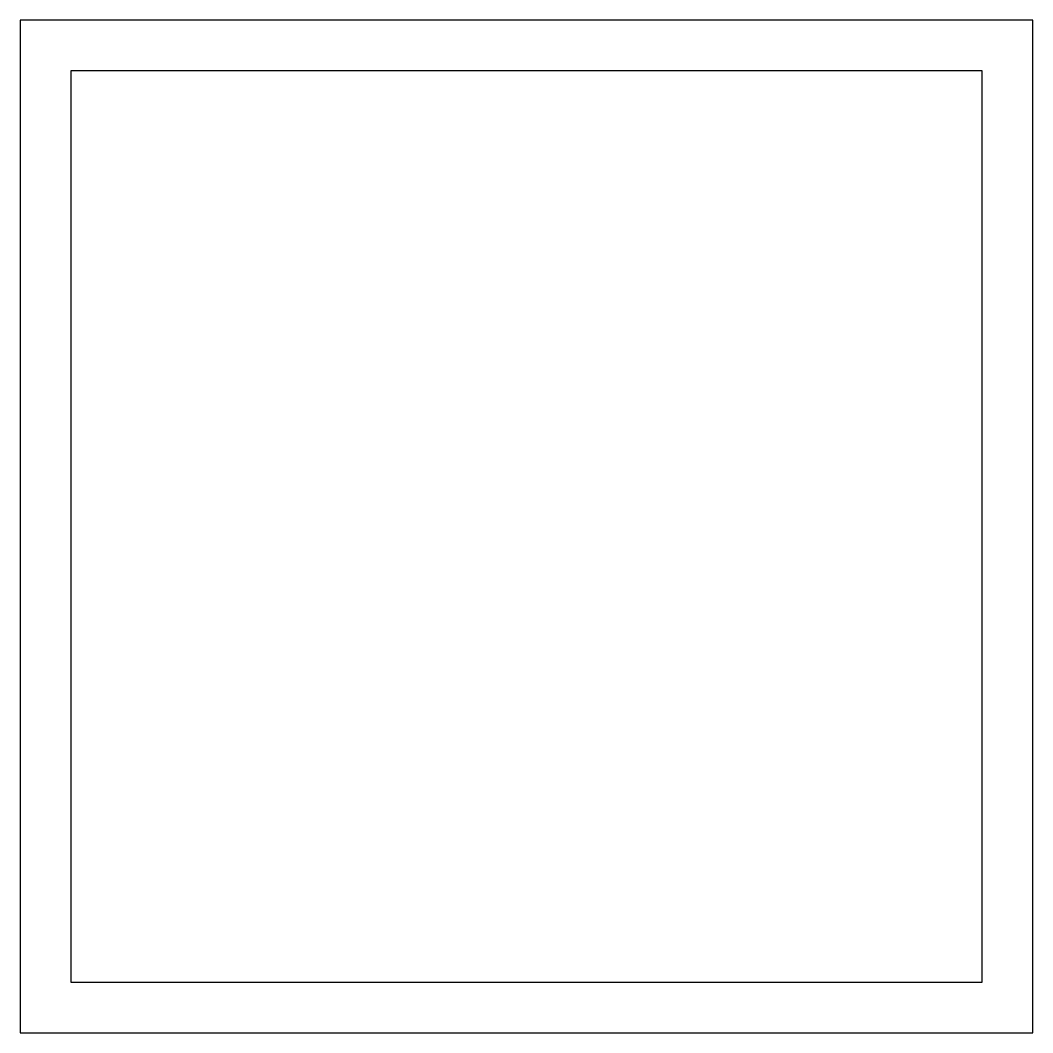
# Model space of a CAD drawing. Header units: millimetres. Extents: x 2258 to 5600, y 711 to 2563.
# Drawn here: x 5016.27 to 5026.27, y 1098.98 to 1108.98 of the extents above; entities that cross this region are included whole.
import ezdxf

# ---------------------------------------------------------------- set-up
doc = ezdxf.new("R2010")
doc.units = ezdxf.units.MM
doc.layers.add('PDF_WALL', color=7, linetype='Continuous')

msp = doc.modelspace()

# ---------------------------------------------------------------- linework, layer by layer
at = {"layer": 'PDF_WALL'}
for p, q in [((5016.272, 1108.98), (5016.272, 1098.98)), ((5026.272, 1108.98), (5016.272, 1108.98)), ((5026.272, 1098.98), (5026.272, 1108.98)), ((5016.772, 1108.48), (5016.772, 1099.48)), ((5025.772, 1108.48), (5016.772, 1108.48)), ((5025.772, 1099.48), (5025.772, 1108.48)), ((5016.772, 1099.48), (5025.772, 1099.48)), ((5016.272, 1098.98), (5026.272, 1098.98))]:
    msp.add_line(p, q, dxfattribs=at)

doc.saveas('drawing.dxf')
